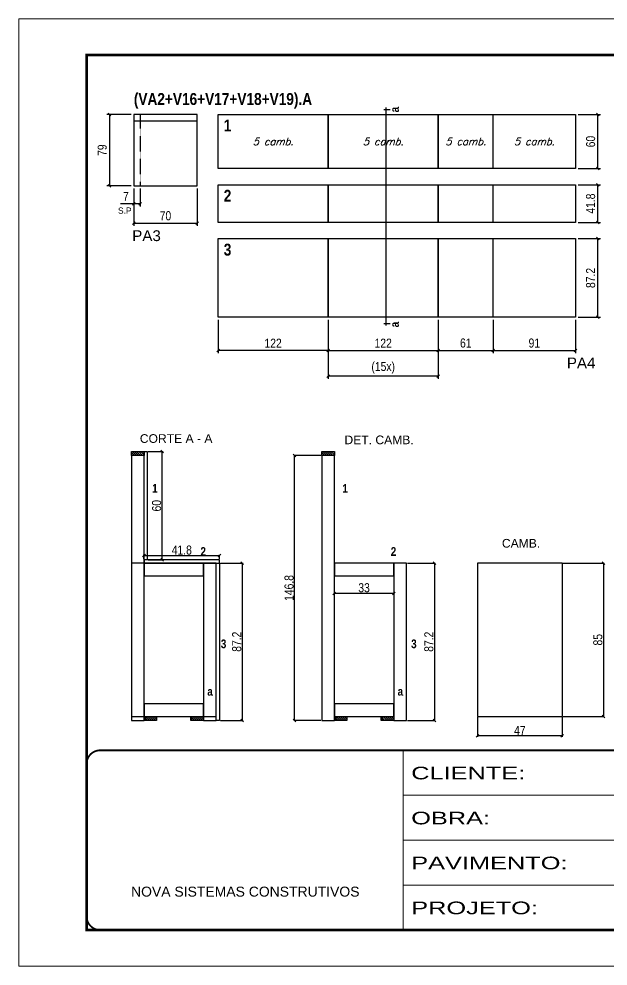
# Model space of a CAD drawing. Extents: x 3330 to 22105, y 1197 to 30204.
# Drawn here: x 3330 to 3983, y 23020 to 24070 of the extents above; entities that cross this region are included whole.
import ezdxf
from ezdxf.enums import TextEntityAlignment as Align

# ---------------------------------------------------------------- set-up
doc = ezdxf.new("R2010")
doc.units = 0
for name, pattern in [('CONTINUO', [0]), ('DASHED', [0.75, 0.5, -0.25]), ('HIDDEN', [0.375, 0.25, -0.125])]:
    doc.linetypes.add(name, pattern=pattern)
for name, color, linetype in [('5', 5, 'Continuous'), ('COTA', 241, 'Continuous'), ('detalhes', 4, 'Continuous'), ('NOMENCLATURA', 7, 'Continuous'), ('Painéis', 200, 'Continuous'), ('Romaneio', 10, 'Continuous'), ('SARR_2.2x7', 40, 'Continuous'), ('SARR_3.5x7', 81, 'Continuous'), ('texto', 7, 'Continuous')]:
    doc.layers.add(name, color=color, linetype=linetype)
doc.layers.add('Folhas', color=255, linetype='Continuous', lineweight=9)
doc.layers.add('SARRAFO DE PRESSAO', color=251, linetype='DASHED', lineweight=9)
doc.styles.add('ARIAL', font='arial.ttf')
doc.styles.add('COTA TECNICA', font='techl___.ttf', dxfattribs={"height": 10})
doc.styles.add('COTA TECNICA 2X', font='techl___.ttf', dxfattribs={"height": 10})
doc.styles.add('Romans', font='romans.shx')
doc.styles.add('ROMAS860', font='ROMAS860.SHX')
doc.styles.get("Standard").update_dxf_attribs({"font": 'arial.ttf'})
doc.styles.add('TECNICA', font='techb___.ttf', dxfattribs={"height": 10})
doc.styles.add('Tecnologia', font='')
doc.styles.get('Tecnologia').set_extended_font_data('Forgotten Futurist')
doc.dimstyles.new('PAINEL', dxfattribs={"dimtxt": 10, "dimasz": 3, "dimexe": 3, "dimexo": 3, "dimgap": 3, "dimtad": 1, "dimdec": 1, "dimzin": 12, "dimdsep": 46, "dimtxsty": 'COTA TECNICA', "dimblk1": 'OBLIQUE', "dimblk2": 'OBLIQUE', "dimsah": 1, "dimcen": 0.9, "dimclrd": 4, "dimclre": 4, "dimclrt": 240, "dimadec": 1, "dimazin": 3, "dimtfac": 1, "dimtdec": 1, "dimtmove": 0, "dimatfit": 3, "dimfxl": 1, "dimtolj": 1, "dimtzin": 12, "dimarcsym": 0})
doc.dimstyles.new('SECAO', dxfattribs={"dimscale": 0.333333, "dimtxt": 5, "dimasz": 9, "dimexe": 3, "dimexo": 3, "dimgap": 3, "dimtad": 1, "dimdec": 1, "dimlfac": 0.5, "dimzin": 12, "dimdsep": 46, "dimtxsty": 'COTA TECNICA 2X', "dimblk1": 'OBLIQUE', "dimblk2": 'OBLIQUE', "dimsah": 1, "dimcen": 0.9, "dimclrd": 4, "dimclre": 4, "dimclrt": 240, "dimadec": 1, "dimazin": 3, "dimtfac": 1, "dimtdec": 1, "dimtmove": 0, "dimatfit": 3, "dimfxl": 1, "dimtolj": 1, "dimtzin": 12, "dimarcsym": 0})

# ---------------------------------------------------------------- blocks, each defined once
blk = doc.blocks.new('9999999999')
at = {"color": 30, "linetype": 'CONTINUO'}
for p, q in [((98564.6, 34230.2), (98564.6, 34429.4)), ((98564.6, 34379.6), (99584, 34379.6)), ((98564.6, 34329.8), (99488, 34329.8)), ((98564.6, 34280), (99488, 34280))]:
    blk.add_line(p, q, dxfattribs=at)
at = {"color": 30, "linetype": 'CONTINUO', "const_width": 2}
blk.add_lwpolyline([(99584, 34230.2), (99584, 34414.4, 0.414214), (99569, 34429.4), (98229, 34429.4, 0.414214), (98214, 34414.4), (98214, 34245.2, 0.414214), (98229, 34230.2), (99584, 34230.2)], format="xyb", dxfattribs=at)
at = {"layer": 'Folhas'}
blk.add_lwpolyline([(98139, 34190.2), (99624, 34190.2), (99624, 35240.2), (98139, 35240.2)], close=True, dxfattribs=at)
at = {"layer": 'Folhas', "color": 30, "const_width": 3}
blk.add_lwpolyline([(98214, 34230.2), (99584, 34230.2), (99584, 35200.2), (98214, 35200.2)], close=True, dxfattribs=at)
at = {"color": 7, "linetype": 'Continuous', "ltscale": 5, "style": 'ARIAL'}
blk.add_text('NOVA SISTEMAS CONSTRUTIVOS', height=11.059, dxfattribs=at).set_placement((98263.2, 34267.2))
at = {"layer": 'Folhas', "color": 7, "style": 'Tecnologia', "width": 1.5}
for s, p in [('CLIENTE:', (98573.7, 34397.2)), ('OBRA:', (98573.7, 34347.3)), ('PAVIMENTO:', (98573.7, 34297.5)), ('PROJETO:', (98573.7, 34247.7))]:
    blk.add_text(s, height=14, dxfattribs=at).set_placement(p)
blk = doc.blocks.new('_Oblique')
at = {"color": 0, "linetype": 'ByBlock', "lineweight": -2}
blk.add_line((-0.5, -0.5), (0.5, 0.5), dxfattribs=at)
blk = doc.blocks.new('*D3357')
at = {"layer": 'COTA', "color": 4, "linetype": 'ByBlock', "lineweight": -2, "transparency": 16777216}
for p, q in [((3457.1, 23882.3), (3457.1, 23840.9)), ((3527.1, 23882.3), (3527.1, 23840.9)), ((3457.1, 23843.9), (3527.1, 23843.9))]:
    blk.add_line(p, q, dxfattribs=at)
at = {"layer": 'Defpoints', "color": 0, "linetype": 'ByBlock', "transparency": 16777216}
for p in [(3457.1, 23885.3), (3527.1, 23885.3), (3527.1, 23843.9)]:
    blk.add_point(p, dxfattribs=at)
at = {"layer": 'COTA', "color": 4, "linetype": 'ByBlock', "lineweight": -2, "transparency": 16777216, "xscale": 3, "yscale": 3, "zscale": 3, "rotation": 180}
blk.add_blockref('_Oblique', (3457.1, 23843.9), dxfattribs=at)
at = {"layer": 'COTA', "color": 4, "linetype": 'ByBlock', "lineweight": -2, "transparency": 16777216, "xscale": 3, "yscale": 3, "zscale": 3}
blk.add_blockref('_Oblique', (3527.1, 23843.9), dxfattribs=at)
at = {"layer": 'COTA', "color": 240, "linetype": 'ByBlock', "transparency": 16777216, "insert": (3492.1, 23852), "char_height": 10, "attachment_point": 5, "style": 'COTA TECNICA'}
blk.add_mtext('\\A1;70', dxfattribs=at)
blk = doc.blocks.new('*D3358')
at = {"layer": 'COTA', "color": 4, "linetype": 'ByBlock', "lineweight": -2, "transparency": 16777216}
for p, q in [((3454.1, 23964.3), (3427.1, 23964.3)), ((3430.1, 23964.3), (3430.1, 23885.3)), ((3454.1, 23885.3), (3427.1, 23885.3))]:
    blk.add_line(p, q, dxfattribs=at)
at = {"layer": 'Defpoints', "color": 0, "linetype": 'ByBlock', "transparency": 16777216}
for p in [(3457.1, 23964.3), (3430.1, 23885.3), (3457.1, 23885.3)]:
    blk.add_point(p, dxfattribs=at)
at = {"layer": 'COTA', "color": 4, "linetype": 'ByBlock', "lineweight": -2, "transparency": 16777216, "xscale": 3, "yscale": 3, "zscale": 3}
for p, rotation in [((3430.1, 23964.3), 90), ((3430.1, 23885.3), 270)]:
    blk.add_blockref('_Oblique', p, dxfattribs=dict(at, rotation=rotation))
at = {"layer": 'COTA', "color": 240, "linetype": 'ByBlock', "transparency": 16777216, "insert": (3422, 23924.8), "char_height": 10, "attachment_point": 5, "rotation": 90, "style": 'COTA TECNICA'}
blk.add_mtext('\\A1;79', dxfattribs=at)
blk = doc.blocks.new('*D3359')
at = {"layer": 'COTA', "color": 4, "linetype": 'ByBlock', "lineweight": -2, "transparency": 16777216}
for p, q in [((3457.1, 23882.3), (3457.1, 23862.2)), ((3464.1, 23882.3), (3464.1, 23862.2)), ((3457.1, 23865.2), (3442.3, 23865.2)), ((3464.1, 23865.2), (3457.1, 23865.2))]:
    blk.add_line(p, q, dxfattribs=at)
at = {"layer": 'Defpoints', "color": 0, "linetype": 'ByBlock', "transparency": 16777216}
for p in [(3457.1, 23885.3), (3464.1, 23885.3), (3457.1, 23865.2)]:
    blk.add_point(p, dxfattribs=at)
at = {"layer": 'COTA', "color": 4, "linetype": 'ByBlock', "lineweight": -2, "transparency": 16777216, "xscale": 3, "yscale": 3, "zscale": 3, "rotation": 180}
blk.add_blockref('_Oblique', (3457.1, 23865.2), dxfattribs=at)
at = {"layer": 'COTA', "color": 4, "linetype": 'ByBlock', "lineweight": -2, "transparency": 16777216, "xscale": 3, "yscale": 3, "zscale": 3}
blk.add_blockref('_Oblique', (3464.1, 23865.2), dxfattribs=at)
at = {"layer": 'COTA', "color": 240, "linetype": 'ByBlock', "transparency": 16777216, "insert": (3448.2, 23873.3), "char_height": 10, "attachment_point": 5, "style": 'COTA TECNICA'}
blk.add_mtext('\\A1;7', dxfattribs=at)
blk = doc.blocks.new('*D3360')
at = {"layer": 'COTA', "color": 4, "linetype": 'ByBlock', "lineweight": -2, "transparency": 16777216}
for p, q in [((3949.4, 23964.3), (3974.4, 23964.3)), ((3971.4, 23904.3), (3971.4, 23964.3)), ((3949.4, 23904.3), (3974.4, 23904.3))]:
    blk.add_line(p, q, dxfattribs=at)
at = {"layer": 'Defpoints', "color": 0, "linetype": 'ByBlock', "transparency": 16777216}
for p in [(3946.4, 23964.3), (3971.4, 23964.3), (3946.4, 23904.3)]:
    blk.add_point(p, dxfattribs=at)
at = {"layer": 'COTA', "color": 4, "linetype": 'ByBlock', "lineweight": -2, "transparency": 16777216, "xscale": 3, "yscale": 3, "zscale": 3}
for p, rotation in [((3971.4, 23964.3), 90), ((3971.4, 23904.3), 270)]:
    blk.add_blockref('_Oblique', p, dxfattribs=dict(at, rotation=rotation))
at = {"layer": 'COTA', "color": 240, "linetype": 'ByBlock', "transparency": 16777216, "insert": (3963.3, 23934.3), "char_height": 10, "attachment_point": 5, "rotation": 90, "style": 'COTA TECNICA'}
blk.add_mtext('\\A1;60', dxfattribs=at)
blk = doc.blocks.new('*D3361')
at = {"layer": 'COTA', "color": 4, "linetype": 'ByBlock', "lineweight": -2, "transparency": 16777216}
for p, q in [((3949.4, 23886.4), (3974.4, 23886.4)), ((3971.4, 23844.6), (3971.4, 23886.4)), ((3949.4, 23844.6), (3974.4, 23844.6))]:
    blk.add_line(p, q, dxfattribs=at)
at = {"layer": 'Defpoints', "color": 0, "linetype": 'ByBlock', "transparency": 16777216}
for p in [(3946.4, 23886.4), (3971.4, 23886.4), (3946.4, 23844.6)]:
    blk.add_point(p, dxfattribs=at)
at = {"layer": 'COTA', "color": 4, "linetype": 'ByBlock', "lineweight": -2, "transparency": 16777216, "xscale": 3, "yscale": 3, "zscale": 3}
for p, rotation in [((3971.4, 23886.4), 90), ((3971.4, 23844.6), 270)]:
    blk.add_blockref('_Oblique', p, dxfattribs=dict(at, rotation=rotation))
at = {"layer": 'COTA', "color": 240, "linetype": 'ByBlock', "transparency": 16777216, "insert": (3963.3, 23865.5), "char_height": 10, "attachment_point": 5, "rotation": 90, "style": 'COTA TECNICA'}
blk.add_mtext('\\A1;41.8', dxfattribs=at)
blk = doc.blocks.new('*D3362')
at = {"layer": 'COTA', "color": 4, "linetype": 'ByBlock', "lineweight": -2, "transparency": 16777216}
for p, q in [((3949.4, 23826.7), (3974.4, 23826.7)), ((3971.4, 23739.5), (3971.4, 23826.7)), ((3949.4, 23739.5), (3974.4, 23739.5))]:
    blk.add_line(p, q, dxfattribs=at)
at = {"layer": 'Defpoints', "color": 0, "linetype": 'ByBlock', "transparency": 16777216}
for p in [(3946.4, 23826.7), (3971.4, 23826.7), (3946.4, 23739.5)]:
    blk.add_point(p, dxfattribs=at)
at = {"layer": 'COTA', "color": 4, "linetype": 'ByBlock', "lineweight": -2, "transparency": 16777216, "xscale": 3, "yscale": 3, "zscale": 3}
for p, rotation in [((3971.4, 23826.7), 90), ((3971.4, 23739.5), 270)]:
    blk.add_blockref('_Oblique', p, dxfattribs=dict(at, rotation=rotation))
at = {"layer": 'COTA', "color": 240, "linetype": 'ByBlock', "transparency": 16777216, "insert": (3963.3, 23783.1), "char_height": 10, "attachment_point": 5, "rotation": 90, "style": 'COTA TECNICA'}
blk.add_mtext('\\A1;87.2', dxfattribs=at)
blk = doc.blocks.new('*D3363')
at = {"layer": 'COTA', "color": 4, "linetype": 'ByBlock', "lineweight": -2, "transparency": 16777216}
for p, q in [((3550.4, 23736.5), (3550.4, 23699.8)), ((3672.4, 23736.5), (3672.4, 23699.8)), ((3672.4, 23702.8), (3550.4, 23702.8))]:
    blk.add_line(p, q, dxfattribs=at)
at = {"layer": 'Defpoints', "color": 0, "linetype": 'ByBlock', "transparency": 16777216}
for p in [(3550.4, 23739.5), (3672.4, 23739.5), (3550.4, 23702.8)]:
    blk.add_point(p, dxfattribs=at)
at = {"layer": 'COTA', "color": 4, "linetype": 'ByBlock', "lineweight": -2, "transparency": 16777216, "xscale": 3, "yscale": 3, "zscale": 3, "rotation": 180}
blk.add_blockref('_Oblique', (3550.4, 23702.8), dxfattribs=at)
at = {"layer": 'COTA', "color": 4, "linetype": 'ByBlock', "lineweight": -2, "transparency": 16777216, "xscale": 3, "yscale": 3, "zscale": 3}
blk.add_blockref('_Oblique', (3672.4, 23702.8), dxfattribs=at)
at = {"layer": 'COTA', "color": 240, "linetype": 'ByBlock', "transparency": 16777216, "insert": (3611.4, 23710.8), "char_height": 10, "attachment_point": 5, "style": 'COTA TECNICA'}
blk.add_mtext('\\A1;122', dxfattribs=at)
blk = doc.blocks.new('*D3364')
at = {"layer": 'COTA', "color": 4, "linetype": 'ByBlock', "lineweight": -2, "transparency": 16777216}
for p, q in [((3672.4, 23736.5), (3672.4, 23699.8)), ((3794.4, 23736.5), (3794.4, 23699.8)), ((3672.4, 23702.8), (3794.4, 23702.8))]:
    blk.add_line(p, q, dxfattribs=at)
at = {"layer": 'Defpoints', "color": 0, "linetype": 'ByBlock', "transparency": 16777216}
for p in [(3672.4, 23739.5), (3794.4, 23739.5), (3794.4, 23702.8)]:
    blk.add_point(p, dxfattribs=at)
at = {"layer": 'COTA', "color": 4, "linetype": 'ByBlock', "lineweight": -2, "transparency": 16777216, "xscale": 3, "yscale": 3, "zscale": 3, "rotation": 180}
blk.add_blockref('_Oblique', (3672.4, 23702.8), dxfattribs=at)
at = {"layer": 'COTA', "color": 4, "linetype": 'ByBlock', "lineweight": -2, "transparency": 16777216, "xscale": 3, "yscale": 3, "zscale": 3}
blk.add_blockref('_Oblique', (3794.4, 23702.8), dxfattribs=at)
at = {"layer": 'COTA', "color": 240, "linetype": 'ByBlock', "transparency": 16777216, "insert": (3733.4, 23710.8), "char_height": 10, "attachment_point": 5, "style": 'COTA TECNICA'}
blk.add_mtext('\\A1;122', dxfattribs=at)
blk = doc.blocks.new('*D3365')
at = {"layer": 'COTA', "color": 4, "linetype": 'ByBlock', "lineweight": -2, "transparency": 16777216}
for p, q in [((3794.4, 23736.5), (3794.4, 23699.8)), ((3855.4, 23736.5), (3855.4, 23699.8)), ((3794.4, 23702.8), (3855.4, 23702.8))]:
    blk.add_line(p, q, dxfattribs=at)
at = {"layer": 'Defpoints', "color": 0, "linetype": 'ByBlock', "transparency": 16777216}
for p in [(3794.4, 23739.5), (3855.4, 23739.5), (3855.4, 23702.8)]:
    blk.add_point(p, dxfattribs=at)
at = {"layer": 'COTA', "color": 4, "linetype": 'ByBlock', "lineweight": -2, "transparency": 16777216, "xscale": 3, "yscale": 3, "zscale": 3, "rotation": 180}
blk.add_blockref('_Oblique', (3794.4, 23702.8), dxfattribs=at)
at = {"layer": 'COTA', "color": 4, "linetype": 'ByBlock', "lineweight": -2, "transparency": 16777216, "xscale": 3, "yscale": 3, "zscale": 3}
blk.add_blockref('_Oblique', (3855.4, 23702.8), dxfattribs=at)
at = {"layer": 'COTA', "color": 240, "linetype": 'ByBlock', "transparency": 16777216, "insert": (3824.9, 23710.9), "char_height": 10, "attachment_point": 5, "style": 'COTA TECNICA'}
blk.add_mtext('\\A1;61', dxfattribs=at)
blk = doc.blocks.new('*D3366')
at = {"layer": 'COTA', "color": 4, "linetype": 'ByBlock', "lineweight": -2, "transparency": 16777216}
for p, q in [((3672.4, 23736.5), (3672.4, 23671.3)), ((3794.4, 23736.5), (3794.4, 23671.3)), ((3794.4, 23674.3), (3672.4, 23674.3))]:
    blk.add_line(p, q, dxfattribs=at)
at = {"layer": 'Defpoints', "color": 0, "linetype": 'ByBlock', "transparency": 16777216}
for p in [(3672.4, 23739.5), (3794.4, 23739.5), (3672.4, 23674.3)]:
    blk.add_point(p, dxfattribs=at)
at = {"layer": 'COTA', "color": 4, "linetype": 'ByBlock', "lineweight": -2, "transparency": 16777216, "xscale": 3, "yscale": 3, "zscale": 3, "rotation": 180}
blk.add_blockref('_Oblique', (3672.4, 23674.3), dxfattribs=at)
at = {"layer": 'COTA', "color": 4, "linetype": 'ByBlock', "lineweight": -2, "transparency": 16777216, "xscale": 3, "yscale": 3, "zscale": 3}
blk.add_blockref('_Oblique', (3794.4, 23674.3), dxfattribs=at)
at = {"layer": 'COTA', "color": 240, "linetype": 'ByBlock', "transparency": 16777216, "insert": (3733.4, 23683.5), "char_height": 10, "attachment_point": 5, "style": 'COTA TECNICA'}
blk.add_mtext('\\A1;(15x)', dxfattribs=at)
blk = doc.blocks.new('*D3367')
at = {"layer": 'COTA', "color": 4, "linetype": 'ByBlock', "lineweight": -2, "transparency": 16777216}
for p, q in [((3855.4, 23736.5), (3855.4, 23699.8)), ((3946.4, 23736.5), (3946.4, 23699.8)), ((3855.4, 23702.8), (3946.4, 23702.8))]:
    blk.add_line(p, q, dxfattribs=at)
at = {"layer": 'Defpoints', "color": 0, "linetype": 'ByBlock', "transparency": 16777216}
for p in [(3855.4, 23739.5), (3946.4, 23739.5), (3946.4, 23702.8)]:
    blk.add_point(p, dxfattribs=at)
at = {"layer": 'COTA', "color": 4, "linetype": 'ByBlock', "lineweight": -2, "transparency": 16777216, "xscale": 3, "yscale": 3, "zscale": 3, "rotation": 180}
blk.add_blockref('_Oblique', (3855.4, 23702.8), dxfattribs=at)
at = {"layer": 'COTA', "color": 4, "linetype": 'ByBlock', "lineweight": -2, "transparency": 16777216, "xscale": 3, "yscale": 3, "zscale": 3}
blk.add_blockref('_Oblique', (3946.4, 23702.8), dxfattribs=at)
at = {"layer": 'COTA', "color": 240, "linetype": 'ByBlock', "transparency": 16777216, "insert": (3900.9, 23710.9), "char_height": 10, "attachment_point": 5, "style": 'COTA TECNICA'}
blk.add_mtext('\\A1;91', dxfattribs=at)
blk = doc.blocks.new('*D3368')
at = {"layer": 'COTA', "color": 4, "lineweight": -2, "transparency": 16777216}
for p, q in [((3473, 23590.6), (3489.4, 23590.6)), ((3488.4, 23470.6), (3488.4, 23590.6)), ((3473, 23470.6), (3489.4, 23470.6))]:
    blk.add_line(p, q, dxfattribs=at)
at = {"layer": 'Defpoints', "color": 0, "transparency": 16777216}
for p in [(3472, 23590.6), (3488.4, 23590.6), (3472, 23470.6)]:
    blk.add_point(p, dxfattribs=at)
at = {"layer": 'COTA', "color": 4, "lineweight": -2, "transparency": 16777216, "xscale": 3, "yscale": 3, "zscale": 3}
for p, rotation in [((3488.4, 23590.6), 90), ((3488.4, 23470.6), 270)]:
    blk.add_blockref('_Oblique', p, dxfattribs=dict(at, rotation=rotation))
at = {"layer": 'COTA', "color": 240, "transparency": 16777216, "insert": (3482.3, 23530.6), "char_height": 10, "attachment_point": 5, "rotation": 90, "style": 'COTA TECNICA 2X'}
blk.add_mtext('\\A1;60', dxfattribs=at)
blk = doc.blocks.new('*D3369')
at = {"layer": 'COTA', "color": 4, "lineweight": -2, "transparency": 16777216}
for p, q in [((3468.3, 23471.6), (3468.3, 23476.3)), ((3468.3, 23475.3), (3552, 23475.3)), ((3552, 23471.6), (3552, 23476.3))]:
    blk.add_line(p, q, dxfattribs=at)
at = {"layer": 'Defpoints', "color": 0, "transparency": 16777216}
for p in [(3468.3, 23470.6), (3552, 23475.3), (3552, 23470.6)]:
    blk.add_point(p, dxfattribs=at)
at = {"layer": 'COTA', "color": 4, "lineweight": -2, "transparency": 16777216, "xscale": 3, "yscale": 3, "zscale": 3, "rotation": 180}
blk.add_blockref('_Oblique', (3468.3, 23475.3), dxfattribs=at)
at = {"layer": 'COTA', "color": 4, "lineweight": -2, "transparency": 16777216, "xscale": 3, "yscale": 3, "zscale": 3}
blk.add_blockref('_Oblique', (3552, 23475.3), dxfattribs=at)
at = {"layer": 'COTA', "color": 240, "transparency": 16777216, "insert": (3510.2, 23481.4), "char_height": 10, "attachment_point": 5, "style": 'COTA TECNICA 2X'}
blk.add_mtext('\\A1;41.8', dxfattribs=at)
blk = doc.blocks.new('*D3370')
at = {"layer": 'COTA', "color": 4, "lineweight": -2, "transparency": 16777216}
for p, q in [((3553, 23467), (3578.2, 23467)), ((3577.2, 23467), (3577.2, 23292.6)), ((3553, 23292.6), (3578.2, 23292.6))]:
    blk.add_line(p, q, dxfattribs=at)
at = {"layer": 'Defpoints', "color": 0, "transparency": 16777216}
for p in [(3552, 23467), (3552, 23292.6), (3577.2, 23292.6)]:
    blk.add_point(p, dxfattribs=at)
at = {"layer": 'COTA', "color": 4, "lineweight": -2, "transparency": 16777216, "xscale": 3, "yscale": 3, "zscale": 3}
for p, rotation in [((3577.2, 23467), 90), ((3577.2, 23292.6), 270)]:
    blk.add_blockref('_Oblique', p, dxfattribs=dict(at, rotation=rotation))
at = {"layer": 'COTA', "color": 240, "transparency": 16777216, "insert": (3571.1, 23379.8), "char_height": 10, "attachment_point": 5, "rotation": 90, "style": 'COTA TECNICA 2X'}
blk.add_mtext('\\A1;87.2', dxfattribs=at)
blk = doc.blocks.new('*D3371')
at = {"layer": 'COTA', "color": 4, "lineweight": -2, "transparency": 16777216}
for p, q in [((3664.2, 23586.2), (3634.2, 23586.2)), ((3635.2, 23292.6), (3635.2, 23586.2)), ((3664.2, 23292.6), (3634.2, 23292.6))]:
    blk.add_line(p, q, dxfattribs=at)
at = {"layer": 'Defpoints', "color": 0, "transparency": 16777216}
for p in [(3635.2, 23586.2), (3665.2, 23586.2), (3665.2, 23292.6)]:
    blk.add_point(p, dxfattribs=at)
at = {"layer": 'COTA', "color": 4, "lineweight": -2, "transparency": 16777216, "xscale": 3, "yscale": 3, "zscale": 3}
for p, rotation in [((3635.2, 23586.2), 90), ((3635.2, 23292.6), 270)]:
    blk.add_blockref('_Oblique', p, dxfattribs=dict(at, rotation=rotation))
at = {"layer": 'COTA', "color": 240, "transparency": 16777216, "insert": (3629.1, 23439.4), "char_height": 10, "attachment_point": 5, "rotation": 90, "style": 'COTA TECNICA 2X'}
blk.add_mtext('\\A1;146.8', dxfattribs=at)
blk = doc.blocks.new('*D3372')
at = {"layer": 'COTA', "color": 4, "lineweight": -2, "transparency": 16777216}
for p, q in [((3679.2, 23452), (3679.2, 23432.3)), ((3745.2, 23452), (3745.2, 23432.3)), ((3745.2, 23433.3), (3679.2, 23433.3))]:
    blk.add_line(p, q, dxfattribs=at)
at = {"layer": 'Defpoints', "color": 0, "transparency": 16777216}
for p in [(3679.2, 23453), (3745.2, 23453), (3679.2, 23433.3)]:
    blk.add_point(p, dxfattribs=at)
at = {"layer": 'COTA', "color": 4, "lineweight": -2, "transparency": 16777216, "xscale": 3, "yscale": 3, "zscale": 3, "rotation": 180}
blk.add_blockref('_Oblique', (3679.2, 23433.3), dxfattribs=at)
at = {"layer": 'COTA', "color": 4, "lineweight": -2, "transparency": 16777216, "xscale": 3, "yscale": 3, "zscale": 3}
blk.add_blockref('_Oblique', (3745.2, 23433.3), dxfattribs=at)
at = {"layer": 'COTA', "color": 240, "transparency": 16777216, "insert": (3712.2, 23439.6), "char_height": 10, "attachment_point": 5, "style": 'COTA TECNICA 2X'}
blk.add_mtext('\\A1;33', dxfattribs=at)
blk = doc.blocks.new('*D3373')
at = {"layer": 'COTA', "color": 4, "lineweight": -2, "transparency": 16777216}
for p, q in [((3760.2, 23467), (3791.1, 23467)), ((3790.1, 23467), (3790.1, 23292.6)), ((3760.2, 23292.6), (3791.1, 23292.6))]:
    blk.add_line(p, q, dxfattribs=at)
at = {"layer": 'Defpoints', "color": 0, "transparency": 16777216}
for p in [(3759.2, 23467), (3759.2, 23292.6), (3790.1, 23292.6)]:
    blk.add_point(p, dxfattribs=at)
at = {"layer": 'COTA', "color": 4, "lineweight": -2, "transparency": 16777216, "xscale": 3, "yscale": 3, "zscale": 3}
for p, rotation in [((3790.1, 23467), 90), ((3790.1, 23292.6), 270)]:
    blk.add_blockref('_Oblique', p, dxfattribs=dict(at, rotation=rotation))
at = {"layer": 'COTA', "color": 240, "transparency": 16777216, "insert": (3784, 23379.8), "char_height": 10, "attachment_point": 5, "rotation": 90, "style": 'COTA TECNICA 2X'}
blk.add_mtext('\\A1;87.2', dxfattribs=at)
blk = doc.blocks.new('*D3374')
at = {"layer": 'COTA', "color": 4, "lineweight": -2, "transparency": 16777216}
for p, q in [((3837.9, 23296), (3837.9, 23274.4)), ((3931.9, 23296), (3931.9, 23274.4)), ((3931.9, 23275.4), (3837.9, 23275.4))]:
    blk.add_line(p, q, dxfattribs=at)
at = {"layer": 'Defpoints', "color": 0, "transparency": 16777216}
for p in [(3837.9, 23297), (3931.9, 23297), (3837.9, 23275.4)]:
    blk.add_point(p, dxfattribs=at)
at = {"layer": 'COTA', "color": 4, "lineweight": -2, "transparency": 16777216, "xscale": 3, "yscale": 3, "zscale": 3, "rotation": 180}
blk.add_blockref('_Oblique', (3837.9, 23275.4), dxfattribs=at)
at = {"layer": 'COTA', "color": 4, "lineweight": -2, "transparency": 16777216, "xscale": 3, "yscale": 3, "zscale": 3}
blk.add_blockref('_Oblique', (3931.9, 23275.4), dxfattribs=at)
at = {"layer": 'COTA', "color": 240, "transparency": 16777216, "insert": (3884.9, 23281.5), "char_height": 10, "attachment_point": 5, "style": 'COTA TECNICA 2X'}
blk.add_mtext('\\A1;47', dxfattribs=at)
blk = doc.blocks.new('*D3375')
at = {"layer": 'COTA', "color": 4, "lineweight": -2, "transparency": 16777216}
for p, q in [((3932.9, 23467), (3978.4, 23467)), ((3977.4, 23467), (3977.4, 23297)), ((3932.9, 23297), (3978.4, 23297))]:
    blk.add_line(p, q, dxfattribs=at)
at = {"layer": 'Defpoints', "color": 0, "transparency": 16777216}
for p in [(3931.9, 23467), (3931.9, 23297), (3977.4, 23297)]:
    blk.add_point(p, dxfattribs=at)
at = {"layer": 'COTA', "color": 4, "lineweight": -2, "transparency": 16777216, "xscale": 3, "yscale": 3, "zscale": 3}
for p, rotation in [((3977.4, 23467), 90), ((3977.4, 23297), 270)]:
    blk.add_blockref('_Oblique', p, dxfattribs=dict(at, rotation=rotation))
at = {"layer": 'COTA', "color": 240, "transparency": 16777216, "insert": (3971.3, 23382), "char_height": 10, "attachment_point": 5, "rotation": 90, "style": 'COTA TECNICA 2X'}
blk.add_mtext('\\A1;85', dxfattribs=at)

msp = doc.modelspace()

# ---------------------------------------------------------------- hatches: boundary and pattern name
at = {"layer": 'SARR_2.2x7'}
h = msp.add_hatch(dxfattribs=at)
h.set_pattern_fill('ANSI31', color=256, scale=0.5, angle=90)
h.set_pattern_definition([(135, (36621.8892, -99925.9307), (-1.122532015, -1.122532015), [])])
h.paths.add_polyline_path([(3468.35, 23590.64), (3468.35, 23586.24), (3454.35, 23586.24), (3454.35, 23590.64)])
h = msp.add_hatch(dxfattribs=at)
h.set_pattern_fill('ANSI31', color=256, scale=0.5, angle=90)
h.set_pattern_definition([(135, (36832.7854, -99925.9307), (-1.122532015, -1.122532015), [])])
h.paths.add_polyline_path([(3679.25, 23590.64), (3679.25, 23586.24), (3665.25, 23586.24), (3665.25, 23590.64)])
h = msp.add_hatch(dxfattribs=at)
h.set_pattern_fill('ANSI31', color=256, scale=0.5, angle=90)
h.set_pattern_definition([(135, (36703.8892, -100219.5307), (-1.122532015, -1.122532015), [])])
h.paths.add_polyline_path([(3482.35, 23292.64), (3482.35, 23297.04), (3468.35, 23297.04), (3468.35, 23292.64)])
h = msp.add_hatch(dxfattribs=at)
h.set_pattern_fill('ANSI31', color=256, scale=0.5, angle=90)
h.set_pattern_definition([(135, (36755.8892, -100219.5307), (-1.122532015, -1.122532015), [])])
h.paths.add_polyline_path([(3534.35, 23292.64), (3534.35, 23297.04), (3520.35, 23297.04), (3520.35, 23292.64)])
h = msp.add_hatch(dxfattribs=at)
h.set_pattern_fill('ANSI31', color=256, scale=0.5, angle=90)
h.set_pattern_definition([(135, (36914.7854, -100219.5307), (-1.122532015, -1.122532015), [])])
h.paths.add_polyline_path([(3693.25, 23292.64), (3693.25, 23297.04), (3679.25, 23297.04), (3679.25, 23292.64)])
h = msp.add_hatch(dxfattribs=at)
h.set_pattern_fill('ANSI31', color=256, scale=0.5, angle=90)
h.set_pattern_definition([(135, (36966.7854, -100219.5307), (-1.122532015, -1.122532015), [])])
h.paths.add_polyline_path([(3745.25, 23292.64), (3745.25, 23297.04), (3731.25, 23297.04), (3731.25, 23292.64)])

# ---------------------------------------------------------------- linework, layer by layer
at = {"layer": 'COTA', "linetype": 'ByBlock'}
for p, q in [((3736.25, 23971.91), (3736.25, 23730.43)), ((3734.25, 23969.91), (3741.25, 23969.91)), ((3734.25, 23732.43), (3741.25, 23732.43))]:
    msp.add_line(p, q, dxfattribs=at)
at = {"layer": 'Painéis', "linetype": 'Continuous'}
for p, q in [((3855.38, 23904.35), (3855.38, 23964.35)), ((3855.38, 23844.63), (3855.38, 23886.43)), ((3855.38, 23739.52), (3855.38, 23826.72))]:
    msp.add_line(p, q, dxfattribs=at)
for points in [[(3457.06, 23885.35), (3527.06, 23885.35), (3527.06, 23964.35), (3457.06, 23964.35)], [(3550.38, 23964.35), (3672.38, 23964.35), (3672.38, 23904.35), (3550.38, 23904.35)], [(3672.38, 23964.35), (3794.38, 23964.35), (3794.38, 23904.35), (3672.38, 23904.35)], [(3794.38, 23964.35), (3946.38, 23964.35), (3946.38, 23904.35), (3794.38, 23904.35)], [(3550.38, 23886.43), (3672.38, 23886.43), (3672.38, 23844.63), (3550.38, 23844.63)], [(3672.38, 23886.43), (3794.38, 23886.43), (3794.38, 23844.63), (3672.38, 23844.63)], [(3794.38, 23886.43), (3946.38, 23886.43), (3946.38, 23844.63), (3794.38, 23844.63)], [(3550.38, 23826.72), (3672.38, 23826.72), (3672.38, 23739.52), (3550.38, 23739.52)], [(3672.38, 23826.72), (3794.38, 23826.72), (3794.38, 23739.52), (3672.38, 23739.52)], [(3794.38, 23826.72), (3946.38, 23826.72), (3946.38, 23739.52), (3794.38, 23739.52)], [(3468.35, 23470.64), (3468.35, 23590.64), (3471.95, 23590.64), (3471.95, 23470.64)], [(3551.95, 23470.64), (3468.35, 23470.64), (3468.35, 23467.04), (3551.95, 23467.04)], [(3548.35, 23467.04), (3454.35, 23467.04), (3454.35, 23297.04), (3548.35, 23297.04)], [(3548.35, 23292.64), (3548.35, 23467.04), (3551.95, 23467.04), (3551.95, 23292.64)], [(3931.93, 23467.04), (3837.93, 23467.04), (3837.93, 23297.04), (3931.93, 23297.04)]]:
    msp.add_lwpolyline(points, close=True, dxfattribs=at)
at = {"layer": 'SARR_2.2x7', "linetype": 'HIDDEN'}
msp.add_line((3464.06, 23964.35), (3464.06, 23885.35), dxfattribs=at)
at = {"layer": 'SARR_2.2x7', "linetype": 'Continuous'}
msp.add_line((3457.06, 23957.35), (3527.06, 23957.35), dxfattribs=at)
at = {"layer": 'SARR_2.2x7'}
for points in [[(3454.35, 23590.64), (3468.35, 23590.64), (3468.35, 23586.24), (3454.35, 23586.24)], [(3665.25, 23590.64), (3679.25, 23590.64), (3679.25, 23586.24), (3665.25, 23586.24)], [(3468.35, 23297.04), (3482.35, 23297.04), (3482.35, 23292.64), (3468.35, 23292.64)], [(3520.35, 23297.04), (3534.35, 23297.04), (3534.35, 23292.64), (3520.35, 23292.64)], [(3679.25, 23297.04), (3693.25, 23297.04), (3693.25, 23292.64), (3679.25, 23292.64)], [(3731.25, 23297.04), (3745.25, 23297.04), (3745.25, 23292.64), (3731.25, 23292.64)]]:
    msp.add_lwpolyline(points, close=True, dxfattribs=at)
at = {"layer": 'SARR_3.5x7'}
for points in [[(3468.35, 23586.24), (3454.35, 23586.24), (3454.35, 23292.64), (3468.35, 23292.64)], [(3679.25, 23586.24), (3665.25, 23586.24), (3665.25, 23292.64), (3679.25, 23292.64)], [(3534.35, 23453.04), (3534.35, 23467.04), (3468.35, 23467.04), (3468.35, 23453.04)], [(3548.35, 23467.04), (3534.35, 23467.04), (3534.35, 23292.64), (3548.35, 23292.64)], [(3745.25, 23453.04), (3745.25, 23467.04), (3679.25, 23467.04), (3679.25, 23453.04)], [(3759.25, 23467.04), (3745.25, 23467.04), (3745.25, 23292.64), (3759.25, 23292.64)], [(3534.35, 23297.04), (3534.35, 23311.04), (3468.35, 23311.04), (3468.35, 23297.04)], [(3745.25, 23297.04), (3745.25, 23311.04), (3679.25, 23311.04), (3679.25, 23297.04)]]:
    msp.add_lwpolyline(points, close=True, dxfattribs=at)

# ---------------------------------------------------------------- block references
at = {"layer": 'SARRAFO DE PRESSAO', "color": 6, "linetype": 'ByBlock'}
msp.add_blockref('9999999999', (-94809.25, -11169.96), dxfattribs=at)

# ---------------------------------------------------------------- texts
at = {"layer": '5', "linetype": 'Continuous'}
for s, p in [('PA3', (3455.3, 23823.96)), ('PA4', (3936.94, 23682.88))]:
    msp.add_text(s, height=12, rotation=359.99996, dxfattribs=at).set_placement(p)
at = {"layer": 'detalhes', "style": 'TECNICA'}
for p in [(3750.87, 23966.68), (3750.87, 23728.37)]:
    msp.add_text('a', height=9.6, rotation=90, dxfattribs=at).set_placement(p)
for s, p in [('1', (3477.38, 23544.98)), ('1', (3688.27, 23544.98)), ('2', (3530.87, 23475.02)), ('2', (3741.76, 23475.02)), ('3', (3553.44, 23372.65)), ('3', (3764.34, 23372.65)), ('a', (3538.48, 23319.98)), ('a', (3749.37, 23319.98))]:
    msp.add_text(s, height=9.6, dxfattribs=at).set_placement(p)
at = {"layer": 'NOMENCLATURA', "style": 'TECNICA'}
for s, p in [('(VA2+V16+V17+V18+V19).A', (3457.06, 23974.87)), ('1', (3556.69, 23945.52)), ('2', (3556.69, 23867.6)), ('3', (3556.69, 23807.89))]:
    msp.add_text(s, height=13.2, dxfattribs=at).set_placement(p)
at = {"layer": 'Romaneio', "color": 7, "style": 'ARIAL'}
for s, p in [('CORTE A - A', (3503.93, 23605.08)), ('DET. CAMB.', (3728.85, 23603.59)), ('CAMB.', (3886.2, 23488.95))]:
    msp.add_text(s, height=9.6, dxfattribs=at).set_placement(p, align=Align.MIDDLE_CENTER)
at = {"layer": 'texto', "color": 2, "char_height": 8, "attachment_point": 5, "style": 'Romans'}
for insert in [(3611.38, 23934.35), (3733.38, 23934.35), (3824.88, 23934.39), (3900.88, 23934.38)]:
    msp.add_mtext('{\\Q19;\\C256;5 camb.}', dxfattribs=dict(at, insert=insert))
at = {"layer": 'texto', "color": 4, "insert": (3447.02, 23857.69), "char_height": 7, "attachment_point": 5, "style": 'ROMAS860'}
msp.add_mtext('S.P', dxfattribs=at)

# ---------------------------------------------------------------- dimensions: what is measured, and where the dimension line sits
at = {"layer": 'COTA', "linetype": 'ByBlock'}
for base, p1, p2, picture, middle in [((3430.14, 23885.35), (3457.06, 23964.35), (3457.06, 23885.35), '*D3358', (3422.04, 23924.85)), ((3971.39, 23964.35), (3946.38, 23904.35), (3946.38, 23964.35), '*D3360', (3963.29, 23934.35)), ((3971.39, 23886.43), (3946.38, 23844.63), (3946.38, 23886.43), '*D3361', (3963.29, 23865.53)), ((3971.39, 23826.72), (3946.38, 23739.52), (3946.38, 23826.72), '*D3362', (3963.29, 23783.12))]:
    dim = msp.add_linear_dim(base=base, p1=p1, p2=p2, angle=90, dimstyle='PAINEL', dxfattribs=at)
    dim.commit()
    dim.dimension.update_dxf_attribs({"geometry": picture, "text_midpoint": middle})
for base, p1, p2, picture, middle in [((3457.06, 23865.19), (3464.06, 23885.35), (3457.06, 23885.35), '*D3359', (3448.19, 23873.26)), ((3527.06, 23843.85), (3457.06, 23885.35), (3527.06, 23885.35), '*D3357', (3492.06, 23851.96)), ((3550.38, 23702.78), (3672.38, 23739.52), (3550.38, 23739.52), '*D3363', (3611.38, 23710.84)), ((3794.38, 23702.78), (3672.38, 23739.52), (3794.38, 23739.52), '*D3364', (3733.38, 23710.84)), ((3855.38, 23702.78), (3794.38, 23739.52), (3855.38, 23739.52), '*D3365', (3824.88, 23710.88)), ((3946.38, 23702.78), (3855.38, 23739.52), (3946.38, 23739.52), '*D3367', (3900.88, 23710.86))]:
    dim = msp.add_linear_dim(base=base, p1=p1, p2=p2, dimstyle='PAINEL', dxfattribs=at)
    dim.commit()
    dim.dimension.update_dxf_attribs({"geometry": picture, "text_midpoint": middle})
dim = msp.add_linear_dim(base=(3672.38, 23674.32), p1=(3794.38, 23739.52), p2=(3672.38, 23739.52), text='(15x)', dimstyle='PAINEL', dxfattribs=at)
dim.commit()
dim.dimension.update_dxf_attribs({"geometry": '*D3366', "text_midpoint": (3733.38, 23683.54)})
at = {"layer": 'COTA'}
for base, p1, p2, picture, middle in [((3488.42, 23590.64), (3471.95, 23470.64), (3471.95, 23590.64), '*D3368', (3482.31, 23530.64)), ((3635.18, 23586.24), (3665.25, 23292.64), (3665.25, 23586.24), '*D3371', (3629.05, 23439.44)), ((3577.15, 23292.64), (3551.95, 23467.04), (3551.95, 23292.64), '*D3370', (3571.06, 23379.84)), ((3790.05, 23292.64), (3759.25, 23467.04), (3759.25, 23292.64), '*D3373', (3783.96, 23379.84)), ((3977.44, 23297.04), (3931.93, 23467.04), (3931.93, 23297.04), '*D3375', (3971.31, 23382.04))]:
    dim = msp.add_linear_dim(base=base, p1=p1, p2=p2, angle=90, dimstyle='SECAO', dxfattribs=at)
    dim.commit()
    dim.dimension.update_dxf_attribs({"geometry": picture, "text_midpoint": middle})
for base, p1, p2, picture, middle in [((3551.95, 23475.35), (3468.35, 23470.64), (3551.95, 23470.64), '*D3369', (3510.15, 23481.44)), ((3679.25, 23433.33), (3745.25, 23453.04), (3679.25, 23453.04), '*D3372', (3712.25, 23439.55)), ((3837.93, 23275.38), (3931.93, 23297.04), (3837.93, 23297.04), '*D3374', (3884.93, 23281.46))]:
    dim = msp.add_linear_dim(base=base, p1=p1, p2=p2, dimstyle='SECAO', dxfattribs=at)
    dim.commit()
    dim.dimension.update_dxf_attribs({"geometry": picture, "text_midpoint": middle})

doc.saveas('drawing.dxf')
